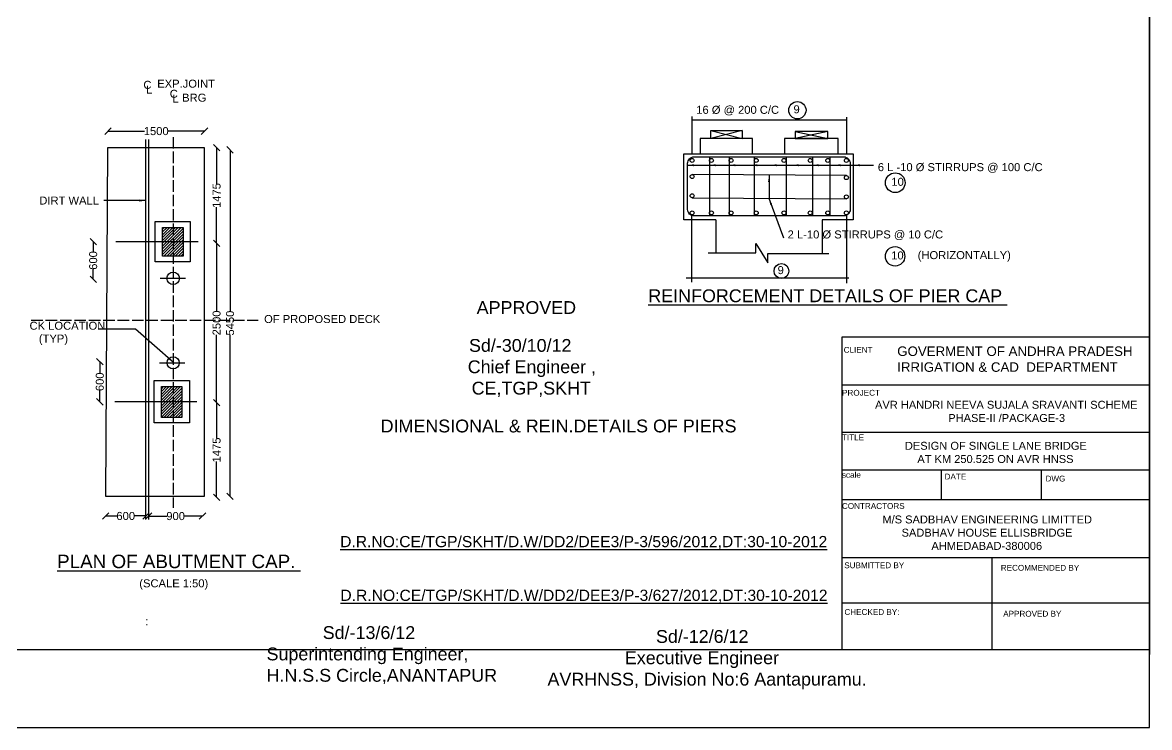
# Model space of a CAD drawing. Header units: millimetres. Extents: x 5124 to 10253011, y 2311 to 29309814.
# Drawn here: x 10235411 to 10253011, y 29287805 to 29298809 of the extents above; entities that cross this region are included whole.
import ezdxf

# ---------------------------------------------------------------- set-up
doc = ezdxf.new("R2010")
doc.units = ezdxf.units.MM
doc.header["$MEASUREMENT"] = 0
doc.linetypes.add('ACAD_ISO02W100', pattern=[15, 12, -3])
for name, color, linetype in [('DIMENSION', 7, 'Continuous'), ('DRAWING', 50, 'Continuous'), ('TEXT', 1, 'Continuous'), ('text1', 7, 'Continuous')]:
    doc.layers.add(name, color=color, linetype=linetype)
doc.styles.get("Standard").update_dxf_attribs({"font": 'arial.ttf', "height": 125})
doc.dimstyles.get("Standard").update_dxf_attribs({"dimtxt": 125, "dimasz": 100, "dimexe": 0.18, "dimexo": 0.0625, "dimgap": 0.09, "dimtad": 0, "dimdec": 0, "dimzin": 0, "dimdsep": 46, "dimtxsty": 'Standard', "dimblk": 'OBLIQUE', "dimcen": 0.09, "dimse1": 1, "dimse2": 1, "dimadec": 0, "dimazin": 0, "dimtfac": 1, "dimtdec": 0, "dimtofl": 0, "dimtmove": 0, "dimatfit": 3, "dimfxl": 1, "dimtolj": 1, "dimtzin": 0, "dimarcsym": 0})

# ---------------------------------------------------------------- blocks, each defined once
blk = doc.blocks.new('_Oblique')
at = {"color": 0, "linetype": 'ByBlock', "lineweight": -2}
blk.add_line((-0.5, -0.5), (0.5, 0.5), dxfattribs=at)
blk = doc.blocks.new('*D29')
at = {"layer": 'Defpoints', "color": 0, "transparency": 16777216}
for p in [(10236744, 29297114), (10236744, 29297105), (10238253, 29297105)]:
    blk.add_point(p, dxfattribs=at)
at = {"layer": 'DIMENSION', "color": 0, "lineweight": -2, "transparency": 16777216}
for p, q in [((10236744, 29297114), (10237318, 29297114)), ((10238253, 29297114), (10237679, 29297114))]:
    blk.add_line(p, q, dxfattribs=at)
at = {"layer": 'DIMENSION', "color": 0, "lineweight": -2, "transparency": 16777216, "xscale": 100, "yscale": 100, "zscale": 100, "rotation": 180}
blk.add_blockref('_Oblique', (10236744, 29297114), dxfattribs=at)
at = {"layer": 'DIMENSION', "color": 0, "lineweight": -2, "transparency": 16777216, "xscale": 100, "yscale": 100, "zscale": 100}
blk.add_blockref('_Oblique', (10238253, 29297114), dxfattribs=at)
at = {"layer": 'DIMENSION', "color": 0, "transparency": 16777216, "insert": (10237499, 29297114), "char_height": 125, "attachment_point": 5}
blk.add_mtext('\\A1;1500', dxfattribs=at)
blk = doc.blocks.new('*D30')
at = {"layer": 'Defpoints', "color": 0, "transparency": 16777216}
for p in [(10236515, 29295388), (10236735, 29295388), (10236732, 29294801)]:
    blk.add_point(p, dxfattribs=at)
at = {"layer": 'DIMENSION', "color": 0, "lineweight": -2, "transparency": 16777216}
for p, q in [((10236515, 29295388), (10236515, 29295233)), ((10236515, 29294801), (10236515, 29294956))]:
    blk.add_line(p, q, dxfattribs=at)
at = {"layer": 'DIMENSION', "color": 0, "lineweight": -2, "transparency": 16777216, "xscale": 100, "yscale": 100, "zscale": 100}
for p, rotation in [((10236515, 29295388), 90), ((10236515, 29294801), 270)]:
    blk.add_blockref('_Oblique', p, dxfattribs=dict(at, rotation=rotation))
at = {"layer": 'DIMENSION', "color": 0, "transparency": 16777216, "insert": (10236515, 29295095), "char_height": 125, "attachment_point": 5, "rotation": 90}
blk.add_mtext('\\A1;600', dxfattribs=at)
blk = doc.blocks.new('*D31')
at = {"layer": 'Defpoints', "color": 0, "transparency": 16777216}
for p in [(10238468, 29296854), (10238442, 29295363), (10238468, 29295363)]:
    blk.add_point(p, dxfattribs=at)
at = {"layer": 'DIMENSION', "color": 0, "lineweight": -2, "transparency": 16777216}
for p, q in [((10238442, 29296854), (10238442, 29296290)), ((10238442, 29295363), (10238442, 29295927))]:
    blk.add_line(p, q, dxfattribs=at)
at = {"layer": 'DIMENSION', "color": 0, "lineweight": -2, "transparency": 16777216, "xscale": 100, "yscale": 100, "zscale": 100}
for p, rotation in [((10238442, 29296854), 90), ((10238442, 29295363), 270)]:
    blk.add_blockref('_Oblique', p, dxfattribs=dict(at, rotation=rotation))
at = {"layer": 'DIMENSION', "color": 0, "transparency": 16777216, "insert": (10238442, 29296109), "char_height": 125, "attachment_point": 5, "rotation": 90}
blk.add_mtext('\\A1;1475', dxfattribs=at)
blk = doc.blocks.new('*D32')
at = {"layer": 'Defpoints', "color": 0, "transparency": 16777216}
for p in [(10238548, 29295363), (10238442.5, 29292877), (10238548, 29292877)]:
    blk.add_point(p, dxfattribs=at)
at = {"layer": 'DIMENSION', "color": 0, "lineweight": -2, "transparency": 16777216}
for p, q in [((10238442.5, 29295363), (10238442.5, 29294307.59)), ((10238442.5, 29292877), (10238442.5, 29293932.41))]:
    blk.add_line(p, q, dxfattribs=at)
at = {"layer": 'DIMENSION', "color": 0, "lineweight": -2, "transparency": 16777216, "xscale": 100, "yscale": 100, "zscale": 100}
for p, rotation in [((10238442.5, 29295363), 90), ((10238442.5, 29292877), 270)]:
    blk.add_blockref('_Oblique', p, dxfattribs=dict(at, rotation=rotation))
at = {"layer": 'DIMENSION', "color": 0, "transparency": 16777216, "insert": (10238442.5, 29294120), "char_height": 125, "attachment_point": 5, "rotation": 90}
blk.add_mtext('\\A1;2500', dxfattribs=at)
blk = doc.blocks.new('*D33')
at = {"layer": 'Defpoints', "color": 0, "transparency": 16777216}
for p in [(10238442, 29292877), (10238442, 29291398), (10238442, 29291398)]:
    blk.add_point(p, dxfattribs=at)
at = {"layer": 'DIMENSION', "color": 0, "lineweight": -2, "transparency": 16777216}
for p, q in [((10238442, 29292877), (10238442, 29292319)), ((10238442, 29291398), (10238442, 29291956))]:
    blk.add_line(p, q, dxfattribs=at)
at = {"layer": 'DIMENSION', "color": 0, "lineweight": -2, "transparency": 16777216, "xscale": 100, "yscale": 100, "zscale": 100}
for p, rotation in [((10238442, 29292877), 90), ((10238442, 29291398), 270)]:
    blk.add_blockref('_Oblique', p, dxfattribs=dict(at, rotation=rotation))
at = {"layer": 'DIMENSION', "color": 0, "transparency": 16777216, "insert": (10238442, 29292137), "char_height": 125, "attachment_point": 5, "rotation": 90}
blk.add_mtext('\\A1;1475', dxfattribs=at)
blk = doc.blocks.new('*D34')
at = {"layer": 'Defpoints', "color": 0, "transparency": 16777216}
for p in [(10238645, 29296822), (10238652, 29296822), (10238645, 29291412)]:
    blk.add_point(p, dxfattribs=at)
at = {"layer": 'DIMENSION', "color": 0, "lineweight": -2, "transparency": 16777216}
for p, q in [((10238652, 29296822), (10238652, 29294304)), ((10238652, 29291412), (10238652, 29293930))]:
    blk.add_line(p, q, dxfattribs=at)
at = {"layer": 'DIMENSION', "color": 0, "lineweight": -2, "transparency": 16777216, "xscale": 100, "yscale": 100, "zscale": 100}
for p, rotation in [((10238652, 29296822), 90), ((10238652, 29291412), 270)]:
    blk.add_blockref('_Oblique', p, dxfattribs=dict(at, rotation=rotation))
at = {"layer": 'DIMENSION', "color": 0, "transparency": 16777216, "insert": (10238652, 29294117), "char_height": 125, "attachment_point": 5, "rotation": 90}
blk.add_mtext('\\A1;5450', dxfattribs=at)
blk = doc.blocks.new('*D35')
at = {"layer": 'Defpoints', "color": 0, "transparency": 16777216}
for p in [(10236709, 29291106), (10237338, 29291106), (10237338, 29291106)]:
    blk.add_point(p, dxfattribs=at)
at = {"layer": 'DIMENSION', "color": 0, "lineweight": -2, "transparency": 16777216}
for p, q in [((10236709, 29291106), (10236885, 29291106)), ((10237338, 29291106), (10237162, 29291106))]:
    blk.add_line(p, q, dxfattribs=at)
at = {"layer": 'DIMENSION', "color": 0, "lineweight": -2, "transparency": 16777216, "xscale": 100, "yscale": 100, "zscale": 100, "rotation": 180}
blk.add_blockref('_Oblique', (10236709, 29291106), dxfattribs=at)
at = {"layer": 'DIMENSION', "color": 0, "lineweight": -2, "transparency": 16777216, "xscale": 100, "yscale": 100, "zscale": 100}
blk.add_blockref('_Oblique', (10237338, 29291106), dxfattribs=at)
at = {"layer": 'DIMENSION', "color": 0, "transparency": 16777216, "insert": (10237023, 29291106), "char_height": 125, "attachment_point": 5}
blk.add_mtext('\\A1;600', dxfattribs=at)
blk = doc.blocks.new('*D36')
at = {"layer": 'Defpoints', "color": 0, "transparency": 16777216}
for p in [(10237382, 29291098), (10238222, 29291104), (10238222, 29291098)]:
    blk.add_point(p, dxfattribs=at)
at = {"layer": 'DIMENSION', "color": 0, "lineweight": -2, "transparency": 16777216}
for p, q in [((10237382, 29291104), (10237664, 29291104)), ((10238222, 29291104), (10237940, 29291104))]:
    blk.add_line(p, q, dxfattribs=at)
at = {"layer": 'DIMENSION', "color": 0, "lineweight": -2, "transparency": 16777216, "xscale": 100, "yscale": 100, "zscale": 100, "rotation": 180}
blk.add_blockref('_Oblique', (10237382, 29291104), dxfattribs=at)
at = {"layer": 'DIMENSION', "color": 0, "lineweight": -2, "transparency": 16777216, "xscale": 100, "yscale": 100, "zscale": 100}
blk.add_blockref('_Oblique', (10238222, 29291104), dxfattribs=at)
at = {"layer": 'DIMENSION', "color": 0, "transparency": 16777216, "insert": (10237802, 29291104), "char_height": 125, "attachment_point": 5}
blk.add_mtext('\\A1;900', dxfattribs=at)
blk = doc.blocks.new('*D37')
at = {"layer": 'Defpoints', "color": 0, "transparency": 16777216}
for p in [(10236604, 29293514), (10236618, 29293514), (10236604, 29292888)]:
    blk.add_point(p, dxfattribs=at)
at = {"layer": 'DIMENSION', "color": 0, "lineweight": -2, "transparency": 16777216}
for p, q in [((10236618, 29293514), (10236618, 29293339)), ((10236618, 29292888), (10236618, 29293063))]:
    blk.add_line(p, q, dxfattribs=at)
at = {"layer": 'DIMENSION', "color": 0, "lineweight": -2, "transparency": 16777216, "xscale": 100, "yscale": 100, "zscale": 100}
for p, rotation in [((10236618, 29293514), 90), ((10236618, 29292888), 270)]:
    blk.add_blockref('_Oblique', p, dxfattribs=dict(at, rotation=rotation))
at = {"layer": 'DIMENSION', "color": 0, "transparency": 16777216, "insert": (10236618, 29293201), "char_height": 125, "attachment_point": 5, "rotation": 90}
blk.add_mtext('\\A1;600', dxfattribs=at)

msp = doc.modelspace()

# ---------------------------------------------------------------- hatches: boundary and pattern name
at = {"layer": 'DRAWING'}
h = msp.add_hatch(dxfattribs=at)
h.set_pattern_fill('ANSI31', color=0, scale=250, style=0)
h.paths.add_polyline_path([(10237598, 29295609.5), (10237917.5, 29295609.5), (10237917.5, 29295163), (10237598, 29295163)])
h.paths.add_polyline_path([(10237581.5, 29293126), (10237899.5, 29293126), (10237899.5, 29292641.5), (10237581.5, 29292641.5)])

# ---------------------------------------------------------------- linework, layer by layer
at = {"layer": 'DIMENSION', "color": 0}
for points in [[(10253011, 29309813.5), (10223761, 29309813.5), (10223761, 29287805), (10253011, 29287805)], [(10253011, 29289019.1), (10224159.4, 29289019.1), (10224159.4, 29309602.9), (10253011, 29309602.9)]]:
    msp.add_lwpolyline(points, close=True, dxfattribs=at)
for points in [[(10245868.5, 29296759), (10245868.5, 29297345)], [(10248286, 29297283), (10245868.5, 29297283)], [(10248286, 29296759), (10248286, 29297333.5)], [(10248277.5, 29295806.5), (10248277.5, 29294740.5)], [(10245857.9, 29295799.4), (10245857.9, 29294757.5)], [(10245774.5, 29294826), (10248315, 29294826)]]:
    msp.add_lwpolyline(points, dxfattribs=at)
at = {"layer": 'DIMENSION'}
msp.add_lwpolyline([(10248213.5, 29293905), (10253011, 29293905), (10253011, 29289019.1), (10248213.5, 29289019.1)], close=True, dxfattribs=at)
for points in [[(10248213.5, 29293152), (10253011, 29293152)], [(10248213.5, 29292412.5), (10253011, 29292412.5)], [(10248213.5, 29291828.5), (10253011, 29291828.5)], [(10249759, 29291828.5), (10249759, 29291365)], [(10251327.5, 29291365), (10251327.5, 29291828.5)], [(10248213.5, 29291365), (10253011, 29291365)], [(10248213.5, 29290458.5), (10253011, 29290458.5)], [(10250550.5, 29290458.5), (10250550.5, 29289019.1)], [(10248213.5, 29289751.5), (10253011, 29289751.5)]]:
    msp.add_lwpolyline(points, dxfattribs=at)
at = {"layer": 'DRAWING', "color": 0}
for points in [[(10246649, 29296998.5), (10246159, 29296998.5), (10246159, 29297122), (10246649, 29297122)], [(10247478, 29296997.5), (10247986, 29296997.5), (10247986, 29297107), (10247478, 29297107)], [(10245996, 29296759), (10246812, 29296759), (10246812, 29296998.5), (10245996, 29296998.5)], [(10247312.5, 29296759), (10248149, 29296759), (10248149, 29296997.5), (10247312.5, 29296997.5)], [(10237483.5, 29295702.5), (10238030.5, 29295702.5), (10238030.5, 29295072), (10237483.5, 29295072)], [(10237598, 29295609.5), (10237917.5, 29295609.5), (10237917.5, 29295163), (10237598, 29295163)], [(10237469.5, 29293219), (10238017.5, 29293219), (10238017.5, 29292559.5), (10237469.5, 29292559.5)], [(10237581.5, 29293126), (10237899.5, 29293126), (10237899.5, 29292641.5), (10237581.5, 29292641.5)]]:
    msp.add_lwpolyline(points, close=True, dxfattribs=at)
for points in [[(10246649, 29297122), (10246159, 29296998.5)], [(10246159, 29297122), (10246649, 29296998.5)], [(10247478, 29297107), (10247986, 29296997.5)], [(10247986, 29297107), (10247478, 29296997.5)], [(10237337.5, 29291051.5), (10237337.5, 29296981.5)], [(10237382, 29291051.5), (10237382, 29296981.5)], [(10236742.5, 29296860), (10238249, 29296860), (10238249, 29291410), (10236714, 29291410), (10236742.5, 29296860)], [(10246239, 29295728), (10245737.5, 29295728), (10245737.5, 29296759), (10248385, 29296759), (10248385, 29295728), (10247897, 29295728)], [(10246137.5, 29296712.5), (10246137.5, 29295791)], [(10246445.5, 29296712.5), (10246445.5, 29295791)], [(10246837, 29296712.5), (10246837, 29295791)], [(10247336, 29296712.5), (10247336, 29295791)], [(10247746.5, 29296712.5), (10247746.5, 29295791)], [(10248020, 29296712.5), (10248020, 29295791)], [(10248277.5, 29296419.5), (10245868.7, 29296436.5)], [(10245868.5, 29296074), (10248277.3, 29296057.5)], [(10246239, 29295728), (10246239, 29295214.5)], [(10247897, 29295728), (10247897, 29295191)], [(10236868.5, 29295391), (10238153, 29295391)], [(10246120, 29295216), (10246863.5, 29295216), (10246863.5, 29295359), (10247052, 29295057.5), (10247052, 29295202), (10248005, 29295202)], [(10237559.5, 29294816.5), (10237956, 29294816.5)], [(10237550, 29293498), (10237946, 29293498)], [(10236854.5, 29292892), (10238132.5, 29292892)]]:
    msp.add_lwpolyline(points, dxfattribs=at)
at = {"layer": 'DRAWING', "color": 0, "linetype": 'ACAD_ISO02W100', "ltscale": 15}
for points in [[(10237763.5, 29297021.5), (10237763.5, 29291235.5)], [(10235546.5, 29294163.5), (10239093, 29294163.5)]]:
    msp.add_lwpolyline(points, dxfattribs=at)
at = {"layer": 'DRAWING', "color": 0}
msp.add_lwpolyline([(10245898, 29296712.5), (10248236.5, 29296712.5, -0.4142136), (10248336.5, 29296612.5), (10248336.5, 29295891, -0.4142136), (10248236.5, 29295791), (10245898, 29295791, -0.4142136), (10245798, 29295891), (10245798, 29296612.5, -0.4142136)], format="xyb", close=True, dxfattribs=at)
for centre, radius in [((10247512.5, 29297440.5), 134.5), ((10245868.5, 29296656), 31), ((10246170, 29296656), 31), ((10246478, 29296656), 31), ((10246869.5, 29296656), 31), ((10247303, 29296656), 31), ((10247713.5, 29296656), 31), ((10247987, 29296656), 31), ((10248277.5, 29296656), 31), ((10245868.5, 29296405.5), 31), ((10248277.5, 29296388.5), 31), ((10249040.5, 29296309), 154), ((10245868.5, 29296105), 31), ((10248277.5, 29296088.5), 31), ((10245868.5, 29295837.5), 31), ((10246170, 29295837.5), 31), ((10246478, 29295837.5), 31), ((10246869.5, 29295837.5), 31), ((10247303, 29295837.5), 31), ((10247713.5, 29295837.5), 31), ((10247987, 29295837.5), 31), ((10248277.5, 29295837.5), 31), ((10249038, 29295159.5), 151.5), ((10247264, 29294930), 115.5), ((10237763.5, 29294816.5), 98.5), ((10237763.5, 29293498), 95)]:
    msp.add_circle(centre, radius, dxfattribs=at)
at = {"layer": 'TEXT', "color": 0}
msp.add_lwpolyline([(10253011, 29294487.8), (10253011, 29288945.5)], dxfattribs=at)

# ---------------------------------------------------------------- texts
for s, height, p in [('EXP.JOINT ', 125, (10237514.7, 29297792.5)), ('C', 125, (10237298.5, 29297774.5)), ('L ', 125, (10237341.5, 29297700.5)), ('C', 125, (10237710.5, 29297634.5)), ('L ', 125, (10237753.5, 29297560.5)), ('BRG ', 125, (10237903.8, 29297573.7)), ('16 Ø @ 200 C/C ', 125, (10245933.1, 29297384.3)), ('9', 125, (10247452, 29297392.5)), ('6 L -10 Ø STIRRUPS @ 100 C/C ', 125, (10248768.5, 29296489.4)), ('10', 125, (10248980, 29296261)), ('DIRT WALL ', 125, (10235673.5, 29295968.2)), ('2 L-10 Ø STIRRUPS @ 10 C/C ', 125, (10247360.1, 29295439)), ('10', 125, (10248977.5, 29295111.5)), ('(HORIZONTALLY)', 125, (10249391.2, 29295116.2)), ('9', 125, (10247203.5, 29294882)), ('%%UREINFORCEMENT DETAILS OF PIER CAP ', 200, (10245184.5, 29294444)), ('APPROVED', 200, (10242503.7, 29294260.4)), ('OF PROPOSED DECK ', 125, (10239184.1, 29294118.6)), ('CK LOCATION', 125, (10235520.7, 29294013.9)), ('   (TYP)', 125, (10235520.7, 29293813.1)), ('CLIENT ', 90.77, (10248235.5, 29293654.5)), ('PROJECT', 90.77, (10248210.3, 29292984.5)), ('DIMENSIONAL & REIN.DETAILS OF PIERS ', 200, (10241004.1, 29292411)), ('TITLE  ', 90.77, (10248208.3, 29292289)), ('scale ', 90.77, (10248208.3, 29291703.5)), ('DATE', 90.77, (10249811.9, 29291676)), ('DWG', 90.77, (10251387.7, 29291644.6)), ('CONTRACTORS', 90.768, (10248208.3, 29291217)), ('%%UPLAN OF ABUTMENT CAP. ', 210.346, (10235951.1, 29290291.7)), ('SUBMITTED BY', 90.768, (10248244.6, 29290291.3)), ('RECOMMENDED BY ', 90.768, (10250688.6, 29290252)), ('(SCALE 1:50)', 125, (10237234.5, 29289992.5)), ('CHECKED BY:', 90.768, (10248247.1, 29289561.9)), (':', 125, (10237328.3, 29289401.3)), ('APPROVED BY ', 90.768, (10250726.8, 29289534.8))]:
    msp.add_text(s, height=height, dxfattribs=at).set_placement(p)
at = {"layer": 'TEXT', "color": 0, "attachment_point": 1}
for s, insert, char_height, width in [('^I  Sd/-30/10/12 \\P\\pi935.4;Chief Engineer ,                          \\P\\pi996.11;CE,TGP,SKHT', (10241428.8, 29293868.8), 200, 3835.607), ('GOVERMENT OF ANDHRA PRADESH IRRIGATION & CAD  DEPARTMENT ', (10249071.7, 29293752.6), 148.422, 3873.378), ('\\pi28.77;AVR HANDRI NEEVA SUJALA SRAVANTI SCHEME  \\P\\pi1172.4;PHASE-II /PACKAGE-3', (10248696.5, 29292904.2), 123.685, 4148.096), ('\\pi35.309;DESIGN OF SINGLE LANE BRIDGE  \\P\\pi229.99;AT KM 250.525 ON AVR HNSS', (10249156, 29292263.7), 123.685, 2890.067), ('\\pi59.303;M/S SADBHAV ENGINEERING LIMITTED \\P\\pi359.02;SADBHAV HOUSE ELLISBRIDGE  \\P\\pi824.87;AHMEDABAD-380006', (10248781, 29291113.7), 123.685, 3370.448), ('\\P^I Sd/-13/6/12\\PSuperintending Engineer, H.N.S.S Circle,ANANTAPUR', (10239221.8, 29289719.1), 200, 3953.487), ('\\pi1861.7;Sd/-12/6/12\\P\\pi1375.8;Executive Engineer\\P\\pi12.525;  AVRHNSS, Division No:6 Aantapuramu.', (10243442.3, 29289325.7), 200, 5140.739)]:
    msp.add_mtext(s, dxfattribs=dict(at, insert=insert, char_height=char_height, width=width))
at = {"layer": 'text1', "color": 0}
for s, p in [('%%UD.R.NO:CE/TGP/SKHT/D.W/DD2/DEE3/P-3/596/2012,DT:30-10-2012', (10240371, 29290619)), ('%%UD.R.NO:CE/TGP/SKHT/D.W/DD2/DEE3/P-3/627/2012,DT:30-10-2012', (10240375.5, 29289780.4))]:
    msp.add_text(s, height=175, dxfattribs=at).set_placement(p)

# ---------------------------------------------------------------- dimensions: what is measured, and where the dimension line sits
at = {"layer": 'DIMENSION', "color": 0}
for base, p1, p2, text, picture, middle in [((10236744.5, 29297114.5), (10238253, 29297105), (10236744.5, 29297105), '1500', '*D29', (10237498.8, 29297114.5)), ((10237337.5, 29291105.5), (10236709, 29291105.5), (10237337.5, 29291105.5), '600', '*D35', (10237023.2, 29291105.5)), ((10238222.5, 29291103.5), (10237382, 29291098), (10238222.5, 29291098), '900', '*D36', (10237802.2, 29291103.5))]:
    dim = msp.add_linear_dim(base=base, p1=p1, p2=p2, text=text, dimstyle='Standard', dxfattribs=at)
    dim.commit()
    dim.dimension.update_dxf_attribs({"geometry": picture, "text_midpoint": middle})
for base, p1, p2, text, picture, middle in [((10238442.5, 29295363), (10238468, 29296854.5), (10238468, 29295363), '1475', '*D31', (10238442.5, 29296108.8)), ((10238651.5, 29296821.5), (10238645, 29291412.5), (10238645, 29296821.5), '5450', '*D34', (10238651.5, 29294117)), ((10236515, 29295387.9), (10236731.7, 29294801.3), (10236734.8, 29295387.9), '600', '*D30', (10236515, 29295094.6)), ((10238442.5, 29292877), (10238548, 29295363), (10238548, 29292877), '2500', '*D32', (10238442.5, 29294120)), ((10236618.5, 29293514.5), (10236604.5, 29292887.5), (10236604.5, 29293514.5), '600', '*D37', (10236618.5, 29293201)), ((10238442.5, 29291397.5), (10238442.5, 29292877), (10238442.5, 29291397.5), '1475', '*D33', (10238442.5, 29292137.2))]:
    dim = msp.add_linear_dim(base=base, p1=p1, p2=p2, angle=90, text=text, dimstyle='Standard', dxfattribs=at)
    dim.commit()
    dim.dimension.update_dxf_attribs({"geometry": picture, "text_midpoint": middle})

# ---------------------------------------------------------------- leaders
for points in [[(10245798, 29296582), (10246137.5, 29296582)], [(10246137.5, 29296582), (10246445.5, 29296582)], [(10246445.5, 29296582), (10246785, 29296582)], [(10246785, 29296582), (10247093, 29296582)], [(10247091, 29296582), (10247430.5, 29296582)], [(10247430.5, 29296582), (10247738.5, 29296582)], [(10247746.5, 29296582), (10248086, 29296582)], [(10248086, 29296582), (10248394, 29296582)], [(10248391, 29296582), (10248699, 29296582)]]:
    msp.add_leader(points, dimstyle='Standard', override={"dimgap": 0.09, "dimtad": 0}, dxfattribs=at)
at = {"layer": 'DIMENSION'}
msp.add_leader([(10237337.5, 29296031), (10236679, 29296031)], dimstyle='Standard', override={"dimgap": 0.09, "dimtad": 0}, dxfattribs=at)
at = {"layer": 'TEXT', "color": 0}
for points in [[(10247070.5, 29296422), (10247070.5, 29296058)], [(10247068, 29296065.5), (10247293.5, 29295451)], [(10237769.5, 29293502.5), (10237176, 29294023.5), (10236590, 29294023.5)]]:
    msp.add_leader(points, dimstyle='Standard', override={"dimgap": 0.09, "dimtad": 0}, dxfattribs=at)

doc.saveas('drawing.dxf')
